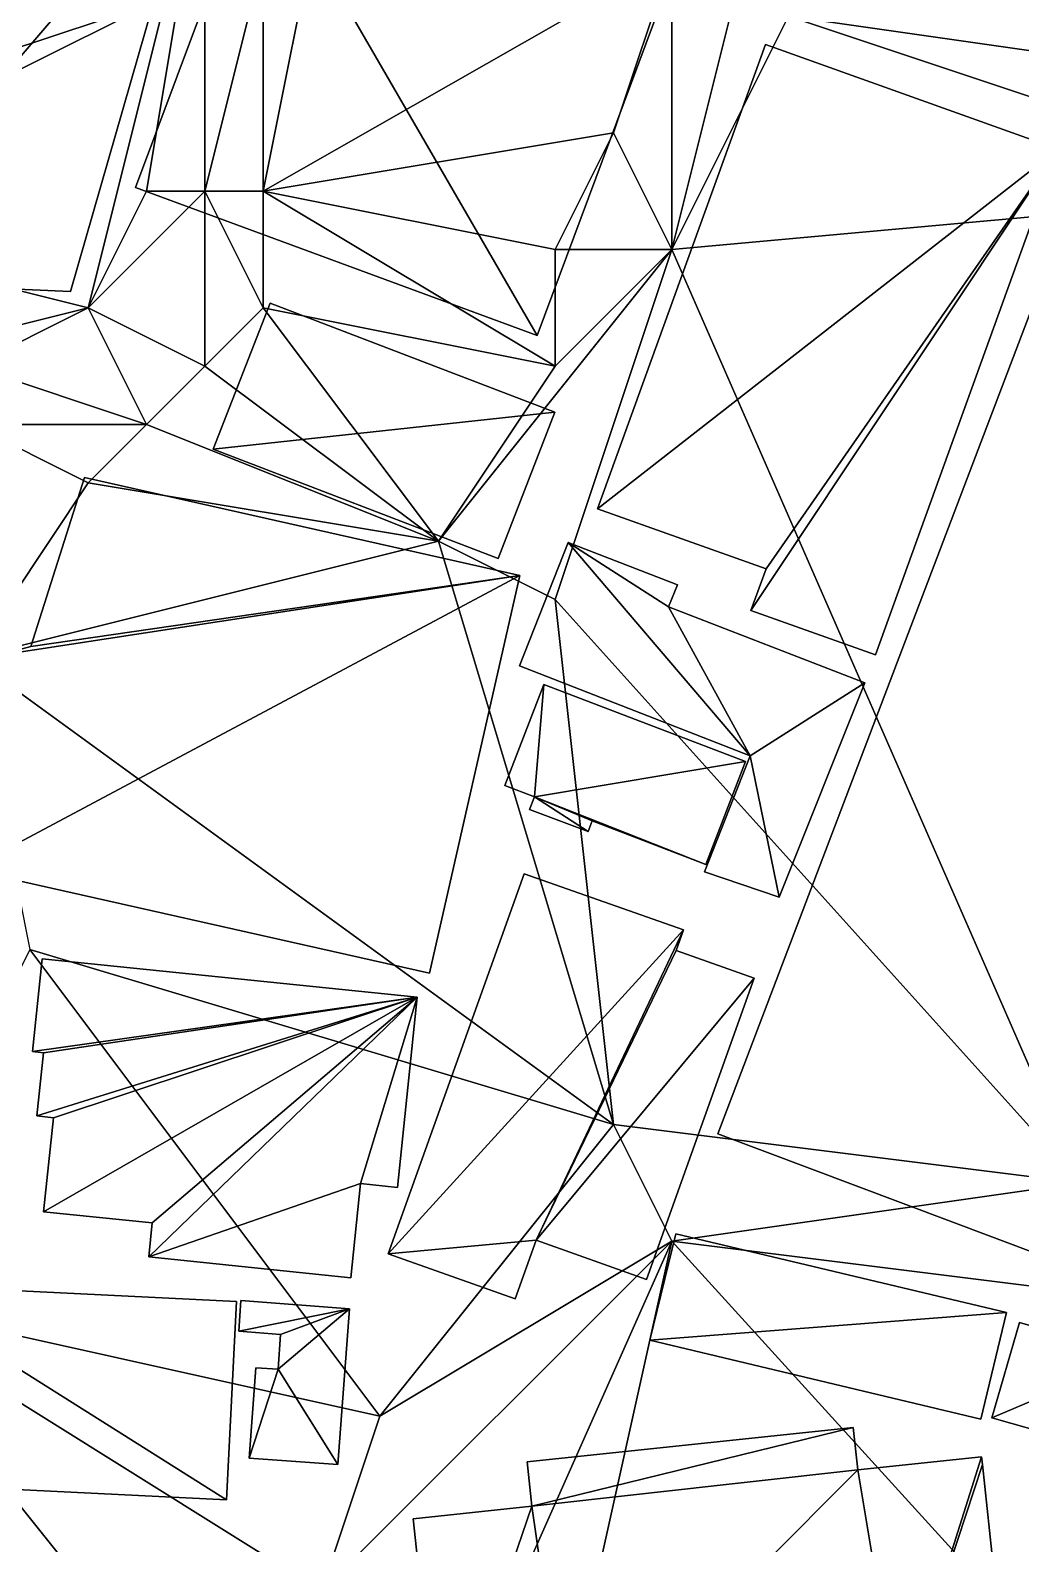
# Model space of a CAD drawing. Header units: metres. Extents: x -1103 to 901, y -902 to 905.
# Drawn here: x -1032 to -998, y -202.4 to -150.5 of the extents above; entities that cross this region are included whole.
import ezdxf

# ---------------------------------------------------------------- set-up
doc = ezdxf.new("R2010")
doc.units = ezdxf.units.M
for name, color, linetype in [('OSM_BUILDING_FOOTPRINTS', 7, 'CONTINUOUS'), ('OSM_BUILDING_ROOFS', 1, 'CONTINUOUS'), ('OSM_BUILDING_WALLS', 8, 'CONTINUOUS'), ('OSM_TERRAIN', 3, 'CONTINUOUS')]:
    doc.layers.add(name, color=color, linetype=linetype)

msp = doc.modelspace()

# ---------------------------------------------------------------- linework, layer by layer
at = {"layer": 'OSM_BUILDING_FOOTPRINTS'}
for points in [[(-1024.147, -140.138, 16.401), (-1050.211, -129.887, 16.401), (-1056.092, -133.238, 16.401), (-1055.583, -158.762, 16.401), (-1046.231, -158.762, 16.401), (-1030.602, -159.447, 16.401), (-1027.761, -149.55, 16.401), (-1024.147, -140.138, 16.401)], [(-1028.38, -155.875, 18.26), (-1024.135, -144.507, 18.26), (-1010.373, -149.582, 18.26), (-1014.618, -160.951, 18.26), (-1028.38, -155.875, 18.26)], [(-1006.792, -150.976, 20.696), (-996.755, -154.559, 20.696), (-1003.022, -171.899, 20.696), (-1007.289, -170.384, 20.696), (-1006.77, -168.947, 20.696), (-1012.551, -166.89, 20.696), (-1006.792, -150.976, 20.696)], [(-984.806, -159.568, 20.4), (-997.329, -192.491, 20.4), (-1008.427, -188.322, 20.4), (-995.904, -155.399, 20.4), (-984.806, -159.568, 20.4)], [(-1023.77, -159.845, 20.42), (-1014.01, -163.583, 20.42), (-1015.955, -168.593, 20.42), (-1025.716, -164.844, 20.42), (-1023.77, -159.845, 20.42)], [(-1030.126, -165.817, 20.426), (-1015.204, -169.179, 20.426), (-1018.309, -182.815, 20.426), (-1034.116, -179.265, 20.426), (-1033.122, -171.922, 20.426), (-1031.972, -171.612, 20.426), (-1030.126, -165.817, 20.426)], [(-1015.215, -172.276, 20.858), (-1013.546, -168.051, 20.858), (-1009.809, -169.5, 20.858), (-1010.108, -170.252, 20.858), (-1003.387, -172.862, 20.858), (-1006.316, -180.205, 20.858), (-1008.881, -179.342, 20.858), (-1007.311, -175.361, 20.858), (-1015.215, -172.276, 20.858)], [(-1015.723, -176.379, 20.667), (-1014.385, -172.917, 20.667), (-1007.477, -175.56, 20.667), (-1008.836, -179.088, 20.667), (-1012.727, -177.595, 20.667), (-1012.871, -177.96, 20.667), (-1014.872, -177.197, 20.667), (-1014.706, -176.766, 20.667), (-1015.723, -176.379, 20.667)], [(-1015.06, -179.409, 20.265), (-1009.599, -181.333, 20.265), (-1009.853, -182.041, 20.265), (-1007.178, -182.981, 20.265), (-1010.87, -193.31, 20.265), (-1014.65, -191.972, 20.265), (-1015.369, -193.973, 20.265), (-1019.724, -192.436, 20.265), (-1015.06, -179.409, 20.265)], [(-1031.574, -182.317, 20.814), (-1018.729, -183.633, 20.814), (-1019.404, -190.158, 20.814), (-1020.664, -190.025, 20.814), (-1020.995, -193.255, 20.814), (-1027.926, -192.536, 20.814), (-1027.804, -191.375, 20.814), (-1031.529, -190.999, 20.814), (-1031.187, -187.77, 20.814), (-1031.762, -187.703, 20.814), (-1031.53, -185.547, 20.814), (-1031.905, -185.502, 20.814), (-1031.574, -182.317, 20.814)], [(-1009.864, -191.75, 20.149), (-998.523, -194.449, 20.149), (-999.407, -198.109, 20.149), (-1010.748, -195.4, 20.149), (-1009.864, -191.75, 20.149)], [(-1037.332, -200.277, 20.86), (-1036.99, -193.476, 20.86), (-1024.919, -194.073, 20.86), (-1025.262, -200.874, 20.86), (-1037.332, -200.277, 20.86)], [(-1024.764, -194.04, 20.881), (-1021.05, -194.316, 20.881), (-1021.448, -199.658, 20.881), (-1024.488, -199.437, 20.881), (-1024.256, -196.34, 20.881), (-1023.493, -196.395, 20.881), (-1023.405, -195.201, 20.881), (-1024.842, -195.09, 20.881), (-1024.764, -194.04, 20.881)], [(-998.081, -194.791, 20.022), (-994.046, -195.941, 20.022), (-994.997, -199.204, 20.022), (-999.031, -198.054, 20.022), (-998.081, -194.791, 20.022)], [(-1014.96, -199.569, 20.072), (-1003.785, -198.386, 20.072), (-1003.619, -199.845, 20.072), (-999.385, -199.392, 20.072), (-999.352, -199.657, 20.072), (-998.468, -207.952, 20.072), (-1002.204, -208.339, 20.072), (-1001.286, -216.921, 20.072), (-1006.824, -217.507, 20.072), (-1005.486, -229.948, 20.072), (-999.926, -229.362, 20.072), (-998.92, -238.773, 20.072), (-1010.305, -239.979, 20.072), (-1013.545, -209.799, 20.072), (-1017.922, -210.263, 20.072), (-1018.862, -201.516, 20.072), (-1014.794, -201.084, 20.072), (-1014.96, -199.569, 20.072)]]:
    msp.add_polyline3d(points, close=True, dxfattribs=at)
at = {"layer": 'OSM_BUILDING_ROOFS'}
for points in [[(-1027.761, -149.55, 53.601), (-1056.092, -133.238, 53.601), (-1055.583, -158.762, 53.601)], [(-1024.135, -144.507, 29.86), (-1028.38, -155.875, 29.86), (-1014.618, -160.951, 29.86)], [(-1024.135, -144.507, 29.86), (-1014.618, -160.951, 29.86), (-1010.373, -149.582, 29.86)], [(-1027.761, -149.55, 53.601), (-1055.583, -158.762, 53.601), (-1046.231, -158.762, 53.601)], [(-1027.761, -149.55, 53.601), (-1046.231, -158.762, 53.601), (-1030.602, -159.447, 53.601)], [(-996.755, -154.559, 32.296), (-1006.792, -150.976, 32.296), (-1012.551, -166.89, 32.296)], [(-996.755, -154.559, 32.296), (-1012.551, -166.89, 32.296), (-1006.77, -168.947, 32.296)], [(-996.755, -154.559, 32.296), (-1006.77, -168.947, 32.296), (-1007.289, -170.384, 32.296)], [(-996.755, -154.559, 32.296), (-1007.289, -170.384, 32.296), (-1003.022, -171.899, 32.296)], [(-997.329, -192.491, 25.6), (-995.904, -155.399, 25.6), (-1008.427, -188.322, 25.6)], [(-1014.01, -163.583, 32.02), (-1023.77, -159.845, 32.02), (-1025.716, -164.844, 32.02)], [(-1014.01, -163.583, 32.02), (-1025.716, -164.844, 32.02), (-1015.955, -168.593, 32.02)], [(-1015.204, -169.179, 35.226), (-1030.126, -165.817, 35.226), (-1031.972, -171.612, 35.226)], [(-1013.546, -168.051, 35.658), (-1015.215, -172.276, 35.658), (-1007.311, -175.361, 35.658)], [(-1010.108, -170.252, 35.658), (-1009.809, -169.5, 35.658), (-1013.546, -168.051, 35.658)], [(-1010.108, -170.252, 35.658), (-1013.546, -168.051, 35.658), (-1007.311, -175.361, 35.658)], [(-1015.204, -169.179, 35.226), (-1033.122, -171.922, 35.226), (-1034.116, -179.265, 35.226)], [(-1015.204, -169.179, 35.226), (-1034.116, -179.265, 35.226), (-1018.309, -182.815, 35.226)], [(-1015.204, -169.179, 35.226), (-1031.972, -171.612, 35.226), (-1033.122, -171.922, 35.226)], [(-1007.311, -175.361, 35.658), (-1003.387, -172.862, 35.658), (-1010.108, -170.252, 35.658)], [(-1014.385, -172.917, 35.467), (-1015.723, -176.379, 35.467), (-1014.706, -176.766, 35.467)], [(-1014.706, -176.766, 35.467), (-1007.477, -175.56, 35.467), (-1014.385, -172.917, 35.467)], [(-1007.311, -175.361, 35.658), (-1006.316, -180.205, 35.658), (-1003.387, -172.862, 35.658)], [(-1007.311, -175.361, 35.658), (-1008.881, -179.342, 35.658), (-1006.316, -180.205, 35.658)], [(-1014.706, -176.766, 35.467), (-1008.836, -179.088, 35.467), (-1007.477, -175.56, 35.467)], [(-1014.706, -176.766, 35.467), (-1014.872, -177.197, 35.467), (-1012.871, -177.96, 35.467)], [(-1014.706, -176.766, 35.467), (-1012.871, -177.96, 35.467), (-1012.727, -177.595, 35.467)], [(-1014.706, -176.766, 35.467), (-1012.727, -177.595, 35.467), (-1008.836, -179.088, 35.467)], [(-1009.599, -181.333, 25.465), (-1015.06, -179.409, 25.465), (-1019.724, -192.436, 25.465)], [(-1014.65, -191.972, 25.465), (-1009.599, -181.333, 25.465), (-1019.724, -192.436, 25.465)], [(-1014.65, -191.972, 25.465), (-1009.853, -182.041, 25.465), (-1009.599, -181.333, 25.465)], [(-1014.65, -191.972, 25.465), (-1007.178, -182.981, 25.465), (-1009.853, -182.041, 25.465)], [(-1018.729, -183.633, 29.214), (-1031.574, -182.317, 29.214), (-1031.905, -185.502, 29.214)], [(-1014.65, -191.972, 25.465), (-1010.87, -193.31, 25.465), (-1007.178, -182.981, 25.465)], [(-1018.729, -183.633, 29.214), (-1031.905, -185.502, 29.214), (-1031.53, -185.547, 29.214)], [(-1018.729, -183.633, 29.214), (-1031.53, -185.547, 29.214), (-1031.762, -187.703, 29.214)], [(-1018.729, -183.633, 29.214), (-1031.762, -187.703, 29.214), (-1031.187, -187.77, 29.214)], [(-1018.729, -183.633, 29.214), (-1031.187, -187.77, 29.214), (-1031.529, -190.999, 29.214)], [(-1018.729, -183.633, 29.214), (-1031.529, -190.999, 29.214), (-1027.804, -191.375, 29.214)], [(-1018.729, -183.633, 29.214), (-1027.804, -191.375, 29.214), (-1027.926, -192.536, 29.214)], [(-1020.664, -190.025, 29.214), (-1018.729, -183.633, 29.214), (-1027.926, -192.536, 29.214)], [(-1020.664, -190.025, 29.214), (-1019.404, -190.158, 29.214), (-1018.729, -183.633, 29.214)], [(-1027.926, -192.536, 29.214), (-1020.995, -193.255, 29.214), (-1020.664, -190.025, 29.214)], [(-1019.724, -192.436, 25.465), (-1015.369, -193.973, 25.465), (-1014.65, -191.972, 25.465)], [(-998.523, -194.449, 25.349), (-1009.864, -191.75, 25.349), (-1010.748, -195.4, 25.349)], [(-1036.99, -193.476, 32.46), (-1037.332, -200.277, 32.46), (-1025.262, -200.874, 32.46)], [(-1036.99, -193.476, 32.46), (-1025.262, -200.874, 32.46), (-1024.919, -194.073, 32.46)], [(-1021.05, -194.316, 26.081), (-1024.764, -194.04, 26.081), (-1024.842, -195.09, 26.081)], [(-1021.05, -194.316, 26.081), (-1024.842, -195.09, 26.081), (-1023.405, -195.201, 26.081)], [(-1021.05, -194.316, 26.081), (-1023.405, -195.201, 26.081), (-1023.493, -196.395, 26.081)], [(-1023.493, -196.395, 26.081), (-1021.448, -199.658, 26.081), (-1021.05, -194.316, 26.081)], [(-998.523, -194.449, 25.349), (-1010.748, -195.4, 25.349), (-999.407, -198.109, 25.349)], [(-994.046, -195.941, 25.222), (-998.081, -194.791, 25.222), (-999.031, -198.054, 25.222)], [(-994.046, -195.941, 25.222), (-999.031, -198.054, 25.222), (-994.997, -199.204, 25.222)], [(-1023.493, -196.395, 26.081), (-1024.256, -196.34, 26.081), (-1024.488, -199.437, 26.081)], [(-1023.493, -196.395, 26.081), (-1024.488, -199.437, 26.081), (-1021.448, -199.658, 26.081)], [(-1003.785, -198.386, 31.672), (-1014.96, -199.569, 31.672), (-1014.794, -201.084, 31.672)], [(-1003.619, -199.845, 31.672), (-1003.785, -198.386, 31.672), (-1014.794, -201.084, 31.672)], [(-1002.204, -208.339, 31.672), (-999.385, -199.392, 31.672), (-1003.619, -199.845, 31.672)], [(-1002.204, -208.339, 31.672), (-999.352, -199.657, 31.672), (-999.385, -199.392, 31.672)], [(-1002.204, -208.339, 31.672), (-998.468, -207.952, 31.672), (-999.352, -199.657, 31.672)], [(-1003.619, -199.845, 31.672), (-1014.794, -201.084, 31.672), (-1013.545, -209.799, 31.672)], [(-1013.545, -209.799, 31.672), (-1002.204, -208.339, 31.672), (-1003.619, -199.845, 31.672)], [(-1014.794, -201.084, 31.672), (-1018.862, -201.516, 31.672), (-1017.922, -210.263, 31.672)], [(-1014.794, -201.084, 31.672), (-1017.922, -210.263, 31.672), (-1013.545, -209.799, 31.672)]]:
    msp.add_3dface(points, dxfattribs=at)
at = {"layer": 'OSM_BUILDING_WALLS'}
for points in [[(-1024.135, -144.507, 18.26), (-1028.38, -155.875, 18.26), (-1028.38, -155.875, 29.86)], [(-1024.135, -144.507, 18.26), (-1028.38, -155.875, 29.86), (-1024.135, -144.507, 29.86)], [(-1030.602, -159.447, 16.401), (-1027.761, -149.55, 16.401), (-1027.761, -149.55, 53.601)], [(-1030.602, -159.447, 16.401), (-1027.761, -149.55, 53.601), (-1030.602, -159.447, 53.601)], [(-1014.618, -160.951, 18.26), (-1010.373, -149.582, 18.26), (-1010.373, -149.582, 29.86)], [(-1014.618, -160.951, 18.26), (-1010.373, -149.582, 29.86), (-1014.618, -160.951, 29.86)], [(-1006.792, -150.976, 20.696), (-1012.551, -166.89, 20.696), (-1012.551, -166.89, 32.296)], [(-1006.792, -150.976, 20.696), (-1012.551, -166.89, 32.296), (-1006.792, -150.976, 32.296)], [(-996.755, -154.559, 20.696), (-1006.792, -150.976, 20.696), (-1006.792, -150.976, 32.296)], [(-996.755, -154.559, 20.696), (-1006.792, -150.976, 32.296), (-996.755, -154.559, 32.296)], [(-1003.022, -171.899, 20.696), (-996.755, -154.559, 20.696), (-996.755, -154.559, 32.296)], [(-1003.022, -171.899, 20.696), (-996.755, -154.559, 32.296), (-1003.022, -171.899, 32.296)], [(-995.904, -155.399, 20.4), (-1008.427, -188.322, 20.4), (-1008.427, -188.322, 25.6)], [(-995.904, -155.399, 20.4), (-1008.427, -188.322, 25.6), (-995.904, -155.399, 25.6)], [(-1028.38, -155.875, 18.26), (-1014.618, -160.951, 18.26), (-1014.618, -160.951, 29.86)], [(-1028.38, -155.875, 18.26), (-1014.618, -160.951, 29.86), (-1028.38, -155.875, 29.86)], [(-1046.231, -158.762, 16.401), (-1030.602, -159.447, 16.401), (-1030.602, -159.447, 53.601)], [(-1046.231, -158.762, 16.401), (-1030.602, -159.447, 53.601), (-1046.231, -158.762, 53.601)], [(-1023.77, -159.845, 20.42), (-1025.716, -164.844, 20.42), (-1025.716, -164.844, 32.02)], [(-1023.77, -159.845, 20.42), (-1025.716, -164.844, 32.02), (-1023.77, -159.845, 32.02)], [(-1014.01, -163.583, 20.42), (-1023.77, -159.845, 20.42), (-1023.77, -159.845, 32.02)], [(-1014.01, -163.583, 20.42), (-1023.77, -159.845, 32.02), (-1014.01, -163.583, 32.02)], [(-1015.955, -168.593, 20.42), (-1014.01, -163.583, 20.42), (-1014.01, -163.583, 32.02)], [(-1015.955, -168.593, 20.42), (-1014.01, -163.583, 32.02), (-1015.955, -168.593, 32.02)], [(-1025.716, -164.844, 20.42), (-1015.955, -168.593, 20.42), (-1015.955, -168.593, 32.02)], [(-1025.716, -164.844, 20.42), (-1015.955, -168.593, 32.02), (-1025.716, -164.844, 32.02)], [(-1030.126, -165.817, 20.426), (-1031.972, -171.612, 20.426), (-1031.972, -171.612, 35.226)], [(-1030.126, -165.817, 20.426), (-1031.972, -171.612, 35.226), (-1030.126, -165.817, 35.226)], [(-1015.204, -169.179, 20.426), (-1030.126, -165.817, 20.426), (-1030.126, -165.817, 35.226)], [(-1015.204, -169.179, 20.426), (-1030.126, -165.817, 35.226), (-1015.204, -169.179, 35.226)], [(-1012.551, -166.89, 20.696), (-1006.77, -168.947, 20.696), (-1006.77, -168.947, 32.296)], [(-1012.551, -166.89, 20.696), (-1006.77, -168.947, 32.296), (-1012.551, -166.89, 32.296)], [(-1013.546, -168.051, 20.858), (-1015.215, -172.276, 20.858), (-1015.215, -172.276, 35.658)], [(-1013.546, -168.051, 20.858), (-1015.215, -172.276, 35.658), (-1013.546, -168.051, 35.658)], [(-1009.809, -169.5, 20.858), (-1013.546, -168.051, 20.858), (-1013.546, -168.051, 35.658)], [(-1009.809, -169.5, 20.858), (-1013.546, -168.051, 35.658), (-1009.809, -169.5, 35.658)], [(-1006.77, -168.947, 20.696), (-1007.289, -170.384, 20.696), (-1007.289, -170.384, 32.296)], [(-1006.77, -168.947, 20.696), (-1007.289, -170.384, 32.296), (-1006.77, -168.947, 32.296)], [(-1018.309, -182.815, 20.426), (-1015.204, -169.179, 20.426), (-1015.204, -169.179, 35.226)], [(-1018.309, -182.815, 20.426), (-1015.204, -169.179, 35.226), (-1018.309, -182.815, 35.226)], [(-1010.108, -170.252, 20.858), (-1009.809, -169.5, 20.858), (-1009.809, -169.5, 35.658)], [(-1010.108, -170.252, 20.858), (-1009.809, -169.5, 35.658), (-1010.108, -170.252, 35.658)], [(-1003.387, -172.862, 20.858), (-1010.108, -170.252, 20.858), (-1010.108, -170.252, 35.658)], [(-1003.387, -172.862, 20.858), (-1010.108, -170.252, 35.658), (-1003.387, -172.862, 35.658)], [(-1007.289, -170.384, 20.696), (-1003.022, -171.899, 20.696), (-1003.022, -171.899, 32.296)], [(-1007.289, -170.384, 20.696), (-1003.022, -171.899, 32.296), (-1007.289, -170.384, 32.296)], [(-1031.972, -171.612, 20.426), (-1033.122, -171.922, 20.426), (-1033.122, -171.922, 35.226)], [(-1031.972, -171.612, 20.426), (-1033.122, -171.922, 35.226), (-1031.972, -171.612, 35.226)], [(-1015.215, -172.276, 20.858), (-1007.311, -175.361, 20.858), (-1007.311, -175.361, 35.658)], [(-1015.215, -172.276, 20.858), (-1007.311, -175.361, 35.658), (-1015.215, -172.276, 35.658)], [(-1014.385, -172.917, 20.667), (-1015.723, -176.379, 20.667), (-1015.723, -176.379, 35.467)], [(-1014.385, -172.917, 20.667), (-1015.723, -176.379, 35.467), (-1014.385, -172.917, 35.467)], [(-1007.477, -175.56, 20.667), (-1014.385, -172.917, 20.667), (-1014.385, -172.917, 35.467)], [(-1007.477, -175.56, 20.667), (-1014.385, -172.917, 35.467), (-1007.477, -175.56, 35.467)], [(-1006.316, -180.205, 20.858), (-1003.387, -172.862, 20.858), (-1003.387, -172.862, 35.658)], [(-1006.316, -180.205, 20.858), (-1003.387, -172.862, 35.658), (-1006.316, -180.205, 35.658)], [(-1007.311, -175.361, 20.858), (-1008.881, -179.342, 20.858), (-1008.881, -179.342, 35.658)], [(-1007.311, -175.361, 20.858), (-1008.881, -179.342, 35.658), (-1007.311, -175.361, 35.658)], [(-1008.836, -179.088, 20.667), (-1007.477, -175.56, 20.667), (-1007.477, -175.56, 35.467)], [(-1008.836, -179.088, 20.667), (-1007.477, -175.56, 35.467), (-1008.836, -179.088, 35.467)], [(-1015.723, -176.379, 20.667), (-1014.706, -176.766, 20.667), (-1014.706, -176.766, 35.467)], [(-1015.723, -176.379, 20.667), (-1014.706, -176.766, 35.467), (-1015.723, -176.379, 35.467)], [(-1014.706, -176.766, 20.667), (-1014.872, -177.197, 20.667), (-1014.872, -177.197, 35.467)], [(-1014.706, -176.766, 20.667), (-1014.872, -177.197, 35.467), (-1014.706, -176.766, 35.467)], [(-1014.872, -177.197, 20.667), (-1012.871, -177.96, 20.667), (-1012.871, -177.96, 35.467)], [(-1014.872, -177.197, 20.667), (-1012.871, -177.96, 35.467), (-1014.872, -177.197, 35.467)], [(-1012.871, -177.96, 20.667), (-1012.727, -177.595, 20.667), (-1012.727, -177.595, 35.467)], [(-1012.871, -177.96, 20.667), (-1012.727, -177.595, 35.467), (-1012.871, -177.96, 35.467)], [(-1012.727, -177.595, 20.667), (-1008.836, -179.088, 20.667), (-1008.836, -179.088, 35.467)], [(-1012.727, -177.595, 20.667), (-1008.836, -179.088, 35.467), (-1012.727, -177.595, 35.467)], [(-1034.116, -179.265, 20.426), (-1018.309, -182.815, 20.426), (-1018.309, -182.815, 35.226)], [(-1034.116, -179.265, 20.426), (-1018.309, -182.815, 35.226), (-1034.116, -179.265, 35.226)], [(-1015.06, -179.409, 20.265), (-1019.724, -192.436, 20.265), (-1019.724, -192.436, 25.465)], [(-1015.06, -179.409, 20.265), (-1019.724, -192.436, 25.465), (-1015.06, -179.409, 25.465)], [(-1009.599, -181.333, 20.265), (-1015.06, -179.409, 20.265), (-1015.06, -179.409, 25.465)], [(-1009.599, -181.333, 20.265), (-1015.06, -179.409, 25.465), (-1009.599, -181.333, 25.465)], [(-1008.881, -179.342, 20.858), (-1006.316, -180.205, 20.858), (-1006.316, -180.205, 35.658)], [(-1008.881, -179.342, 20.858), (-1006.316, -180.205, 35.658), (-1008.881, -179.342, 35.658)], [(-1009.853, -182.041, 20.265), (-1009.599, -181.333, 20.265), (-1009.599, -181.333, 25.465)], [(-1009.853, -182.041, 20.265), (-1009.599, -181.333, 25.465), (-1009.853, -182.041, 25.465)], [(-1007.178, -182.981, 20.265), (-1009.853, -182.041, 20.265), (-1009.853, -182.041, 25.465)], [(-1007.178, -182.981, 20.265), (-1009.853, -182.041, 25.465), (-1007.178, -182.981, 25.465)], [(-1031.574, -182.317, 20.814), (-1031.905, -185.502, 20.814), (-1031.905, -185.502, 29.214)], [(-1031.574, -182.317, 20.814), (-1031.905, -185.502, 29.214), (-1031.574, -182.317, 29.214)], [(-1018.729, -183.633, 20.814), (-1031.574, -182.317, 20.814), (-1031.574, -182.317, 29.214)], [(-1018.729, -183.633, 20.814), (-1031.574, -182.317, 29.214), (-1018.729, -183.633, 29.214)], [(-1010.87, -193.31, 20.265), (-1007.178, -182.981, 20.265), (-1007.178, -182.981, 25.465)], [(-1010.87, -193.31, 20.265), (-1007.178, -182.981, 25.465), (-1010.87, -193.31, 25.465)], [(-1019.404, -190.158, 20.814), (-1018.729, -183.633, 20.814), (-1018.729, -183.633, 29.214)], [(-1019.404, -190.158, 20.814), (-1018.729, -183.633, 29.214), (-1019.404, -190.158, 29.214)], [(-1031.905, -185.502, 20.814), (-1031.53, -185.547, 20.814), (-1031.53, -185.547, 29.214)], [(-1031.905, -185.502, 20.814), (-1031.53, -185.547, 29.214), (-1031.905, -185.502, 29.214)], [(-1031.53, -185.547, 20.814), (-1031.762, -187.703, 20.814), (-1031.762, -187.703, 29.214)], [(-1031.53, -185.547, 20.814), (-1031.762, -187.703, 29.214), (-1031.53, -185.547, 29.214)], [(-1031.762, -187.703, 20.814), (-1031.187, -187.77, 20.814), (-1031.187, -187.77, 29.214)], [(-1031.762, -187.703, 20.814), (-1031.187, -187.77, 29.214), (-1031.762, -187.703, 29.214)], [(-1031.187, -187.77, 20.814), (-1031.529, -190.999, 20.814), (-1031.529, -190.999, 29.214)], [(-1031.187, -187.77, 20.814), (-1031.529, -190.999, 29.214), (-1031.187, -187.77, 29.214)], [(-1008.427, -188.322, 20.4), (-997.329, -192.491, 20.4), (-997.329, -192.491, 25.6)], [(-1008.427, -188.322, 20.4), (-997.329, -192.491, 25.6), (-1008.427, -188.322, 25.6)], [(-1020.995, -193.255, 20.814), (-1020.664, -190.025, 20.814), (-1020.664, -190.025, 29.214)], [(-1020.995, -193.255, 20.814), (-1020.664, -190.025, 29.214), (-1020.995, -193.255, 29.214)], [(-1020.664, -190.025, 20.814), (-1019.404, -190.158, 20.814), (-1019.404, -190.158, 29.214)], [(-1020.664, -190.025, 20.814), (-1019.404, -190.158, 29.214), (-1020.664, -190.025, 29.214)], [(-1031.529, -190.999, 20.814), (-1027.804, -191.375, 20.814), (-1027.804, -191.375, 29.214)], [(-1031.529, -190.999, 20.814), (-1027.804, -191.375, 29.214), (-1031.529, -190.999, 29.214)], [(-1027.804, -191.375, 20.814), (-1027.926, -192.536, 20.814), (-1027.926, -192.536, 29.214)], [(-1027.804, -191.375, 20.814), (-1027.926, -192.536, 29.214), (-1027.804, -191.375, 29.214)], [(-1015.369, -193.973, 20.265), (-1014.65, -191.972, 20.265), (-1014.65, -191.972, 25.465)], [(-1015.369, -193.973, 20.265), (-1014.65, -191.972, 25.465), (-1015.369, -193.973, 25.465)], [(-1014.65, -191.972, 20.265), (-1010.87, -193.31, 20.265), (-1010.87, -193.31, 25.465)], [(-1014.65, -191.972, 20.265), (-1010.87, -193.31, 25.465), (-1014.65, -191.972, 25.465)], [(-1009.864, -191.75, 20.149), (-1010.748, -195.4, 20.149), (-1010.748, -195.4, 25.349)], [(-1009.864, -191.75, 20.149), (-1010.748, -195.4, 25.349), (-1009.864, -191.75, 25.349)], [(-998.523, -194.449, 20.149), (-1009.864, -191.75, 20.149), (-1009.864, -191.75, 25.349)], [(-998.523, -194.449, 20.149), (-1009.864, -191.75, 25.349), (-998.523, -194.449, 25.349)], [(-1019.724, -192.436, 20.265), (-1015.369, -193.973, 20.265), (-1015.369, -193.973, 25.465)], [(-1019.724, -192.436, 20.265), (-1015.369, -193.973, 25.465), (-1019.724, -192.436, 25.465)], [(-1027.926, -192.536, 20.814), (-1020.995, -193.255, 20.814), (-1020.995, -193.255, 29.214)], [(-1027.926, -192.536, 20.814), (-1020.995, -193.255, 29.214), (-1027.926, -192.536, 29.214)], [(-1024.919, -194.073, 20.86), (-1036.99, -193.476, 20.86), (-1036.99, -193.476, 32.46)], [(-1024.919, -194.073, 20.86), (-1036.99, -193.476, 32.46), (-1024.919, -194.073, 32.46)], [(-1024.764, -194.04, 20.881), (-1024.842, -195.09, 20.881), (-1024.842, -195.09, 26.081)], [(-1024.764, -194.04, 20.881), (-1024.842, -195.09, 26.081), (-1024.764, -194.04, 26.081)], [(-1021.05, -194.316, 20.881), (-1024.764, -194.04, 20.881), (-1024.764, -194.04, 26.081)], [(-1021.05, -194.316, 20.881), (-1024.764, -194.04, 26.081), (-1021.05, -194.316, 26.081)], [(-1025.262, -200.874, 20.86), (-1024.919, -194.073, 20.86), (-1024.919, -194.073, 32.46)], [(-1025.262, -200.874, 20.86), (-1024.919, -194.073, 32.46), (-1025.262, -200.874, 32.46)], [(-1021.448, -199.658, 20.881), (-1021.05, -194.316, 20.881), (-1021.05, -194.316, 26.081)], [(-1021.448, -199.658, 20.881), (-1021.05, -194.316, 26.081), (-1021.448, -199.658, 26.081)], [(-999.407, -198.109, 20.149), (-998.523, -194.449, 20.149), (-998.523, -194.449, 25.349)], [(-999.407, -198.109, 20.149), (-998.523, -194.449, 25.349), (-999.407, -198.109, 25.349)], [(-1024.842, -195.09, 20.881), (-1023.405, -195.201, 20.881), (-1023.405, -195.201, 26.081)], [(-1024.842, -195.09, 20.881), (-1023.405, -195.201, 26.081), (-1024.842, -195.09, 26.081)], [(-998.081, -194.791, 20.022), (-999.031, -198.054, 20.022), (-999.031, -198.054, 25.222)], [(-998.081, -194.791, 20.022), (-999.031, -198.054, 25.222), (-998.081, -194.791, 25.222)], [(-994.046, -195.941, 20.022), (-998.081, -194.791, 20.022), (-998.081, -194.791, 25.222)], [(-994.046, -195.941, 20.022), (-998.081, -194.791, 25.222), (-994.046, -195.941, 25.222)], [(-1023.405, -195.201, 20.881), (-1023.493, -196.395, 20.881), (-1023.493, -196.395, 26.081)], [(-1023.405, -195.201, 20.881), (-1023.493, -196.395, 26.081), (-1023.405, -195.201, 26.081)], [(-1010.748, -195.4, 20.149), (-999.407, -198.109, 20.149), (-999.407, -198.109, 25.349)], [(-1010.748, -195.4, 20.149), (-999.407, -198.109, 25.349), (-1010.748, -195.4, 25.349)], [(-1024.256, -196.34, 20.881), (-1024.488, -199.437, 20.881), (-1024.488, -199.437, 26.081)], [(-1024.256, -196.34, 20.881), (-1024.488, -199.437, 26.081), (-1024.256, -196.34, 26.081)], [(-1023.493, -196.395, 20.881), (-1024.256, -196.34, 20.881), (-1024.256, -196.34, 26.081)], [(-1023.493, -196.395, 20.881), (-1024.256, -196.34, 26.081), (-1023.493, -196.395, 26.081)], [(-999.031, -198.054, 20.022), (-994.997, -199.204, 20.022), (-994.997, -199.204, 25.222)], [(-999.031, -198.054, 20.022), (-994.997, -199.204, 25.222), (-999.031, -198.054, 25.222)], [(-1003.785, -198.386, 20.072), (-1014.96, -199.569, 20.072), (-1014.96, -199.569, 31.672)], [(-1003.785, -198.386, 20.072), (-1014.96, -199.569, 31.672), (-1003.785, -198.386, 31.672)], [(-1003.619, -199.845, 20.072), (-1003.785, -198.386, 20.072), (-1003.785, -198.386, 31.672)], [(-1003.619, -199.845, 20.072), (-1003.785, -198.386, 31.672), (-1003.619, -199.845, 31.672)], [(-1024.488, -199.437, 20.881), (-1021.448, -199.658, 20.881), (-1021.448, -199.658, 26.081)], [(-1024.488, -199.437, 20.881), (-1021.448, -199.658, 26.081), (-1024.488, -199.437, 26.081)], [(-1014.96, -199.569, 20.072), (-1014.794, -201.084, 20.072), (-1014.794, -201.084, 31.672)], [(-1014.96, -199.569, 20.072), (-1014.794, -201.084, 31.672), (-1014.96, -199.569, 31.672)], [(-999.385, -199.392, 20.072), (-1003.619, -199.845, 20.072), (-1003.619, -199.845, 31.672)], [(-999.385, -199.392, 20.072), (-1003.619, -199.845, 31.672), (-999.385, -199.392, 31.672)], [(-999.352, -199.657, 20.072), (-999.385, -199.392, 20.072), (-999.385, -199.392, 31.672)], [(-999.352, -199.657, 20.072), (-999.385, -199.392, 31.672), (-999.352, -199.657, 31.672)], [(-998.468, -207.952, 20.072), (-999.352, -199.657, 20.072), (-999.352, -199.657, 31.672)], [(-998.468, -207.952, 20.072), (-999.352, -199.657, 31.672), (-998.468, -207.952, 31.672)], [(-1037.332, -200.277, 20.86), (-1025.262, -200.874, 20.86), (-1025.262, -200.874, 32.46)], [(-1037.332, -200.277, 20.86), (-1025.262, -200.874, 32.46), (-1037.332, -200.277, 32.46)], [(-1014.794, -201.084, 20.072), (-1018.862, -201.516, 20.072), (-1018.862, -201.516, 31.672)], [(-1014.794, -201.084, 20.072), (-1018.862, -201.516, 31.672), (-1014.794, -201.084, 31.672)], [(-1018.862, -201.516, 20.072), (-1017.922, -210.263, 20.072), (-1017.922, -210.263, 31.672)], [(-1018.862, -201.516, 20.072), (-1017.922, -210.263, 31.672), (-1018.862, -201.516, 31.672)]]:
    msp.add_3dface(points, dxfattribs=at)
at = {"layer": 'OSM_TERRAIN'}
for points in [[(-1056, -158, 19.609), (-1026, -144, 19.635), (-1032, -136, 19.407)], [(-1056, -158, 19.609), (-1038, -158, 19.635), (-1026, -144, 19.635)], [(-1030, -160, 20.015), (-1026, -144, 19.635), (-1038, -158, 19.635)], [(-1030, -160, 20.015), (-1028, -156, 20.424), (-1026, -144, 19.635)], [(-1028, -156, 20.424), (-1026, -156, 21.402), (-1026, -144, 19.635)], [(-1026, -144, 19.635), (-1026, -156, 21.402), (-1024, -148, 21.139)], [(-1004, -148, 21.902), (-992, -152, 22.504), (-994, -144, 22.227)], [(-1024, -156, 21.702), (-1022, -146, 21.671), (-1024, -148, 21.139)], [(-1022, -146, 21.671), (-1024, -156, 21.702), (-1010, -148, 21.739)], [(-1026, -156, 21.402), (-1024, -156, 21.702), (-1024, -148, 21.139)], [(-1024, -156, 21.702), (-1012, -154, 21.713), (-1010, -148, 21.739)], [(-1012, -154, 21.713), (-1010, -158, 22.792), (-1010, -148, 21.739)], [(-1010, -158, 22.792), (-1008, -150, 22.502), (-1010, -148, 21.739)], [(-992, -152, 22.504), (-1004, -148, 21.902), (-1006, -150, 22.667)], [(-1010, -158, 22.792), (-988, -156, 22.884), (-1006, -150, 22.667)], [(-1010, -158, 22.792), (-1006, -150, 22.667), (-1008, -150, 22.502)], [(-1006, -150, 22.667), (-988, -156, 22.884), (-992, -152, 22.504)], [(-1014, -158, 21.671), (-1012, -154, 21.713), (-1024, -156, 21.702)], [(-1014, -158, 21.671), (-1010, -158, 22.792), (-1012, -154, 21.713)], [(-1026, -162, 22.341), (-1026, -156, 21.402), (-1030, -160, 20.015)], [(-1030, -160, 20.015), (-1026, -156, 21.402), (-1028, -156, 20.424)], [(-1026, -162, 22.341), (-1024, -160, 22.472), (-1026, -156, 21.402)], [(-1026, -156, 21.402), (-1024, -160, 22.472), (-1024, -156, 21.702)], [(-1014, -162, 22.432), (-1024, -156, 21.702), (-1024, -160, 22.472)], [(-1014, -162, 22.432), (-1014, -158, 21.671), (-1024, -156, 21.702)], [(-996, -190, 22.865), (-988, -156, 22.884), (-1010, -158, 22.792)], [(-1038, -162, 20.624), (-1030, -160, 20.015), (-1038, -158, 19.635)], [(-1018, -168, 22.543), (-1014, -170, 22.913), (-1010, -158, 22.792)], [(-1018, -168, 22.543), (-1010, -158, 22.792), (-1014, -162, 22.432)], [(-1014, -170, 22.913), (-996, -190, 22.865), (-1010, -158, 22.792)], [(-1014, -162, 22.432), (-1010, -158, 22.792), (-1014, -158, 21.671)], [(-1034, -162, 20.67), (-1030, -160, 20.015), (-1038, -162, 20.624)], [(-1034, -162, 20.67), (-1028, -164, 22.322), (-1030, -160, 20.015)], [(-1028, -164, 22.322), (-1026, -162, 22.341), (-1030, -160, 20.015)], [(-1026, -162, 22.341), (-1018, -168, 22.543), (-1024, -160, 22.472)], [(-1018, -168, 22.543), (-1014, -162, 22.432), (-1024, -160, 22.472)], [(-1034, -164, 21.158), (-1028, -164, 22.322), (-1034, -162, 20.67)], [(-1028, -164, 22.322), (-1018, -168, 22.543), (-1026, -162, 22.341)], [(-1034, -172, 22.37), (-1030, -166, 22.549), (-1034, -164, 21.158)], [(-1030, -166, 22.549), (-1028, -164, 22.322), (-1034, -164, 21.158)], [(-1030, -166, 22.549), (-1018, -168, 22.543), (-1028, -164, 22.322)], [(-1034, -172, 22.37), (-1018, -168, 22.543), (-1030, -166, 22.549)], [(-1012, -188, 22.759), (-1018, -168, 22.543), (-1034, -172, 22.37)], [(-1012, -188, 22.759), (-1014, -170, 22.913), (-1018, -168, 22.543)], [(-1012, -188, 22.759), (-996, -190, 22.865), (-1014, -170, 22.913)], [(-1032, -182, 22.81), (-1012, -188, 22.759), (-1034, -172, 22.37)], [(-1038, -194, 22.904), (-1020, -198, 22.888), (-1032, -182, 22.81)], [(-1020, -198, 22.888), (-1012, -188, 22.759), (-1032, -182, 22.81)], [(-1020, -198, 22.888), (-1010, -192, 22.177), (-1012, -188, 22.759)], [(-1010, -192, 22.177), (-996, -190, 22.865), (-1012, -188, 22.759)], [(-994, -194, 22.087), (-996, -190, 22.865), (-1010, -192, 22.177)], [(-1018, -210, 22.142), (-1010, -192, 22.177), (-1022, -204, 22.793)], [(-1022, -204, 22.793), (-1010, -192, 22.177), (-1020, -198, 22.888)], [(-1018, -210, 22.142), (-1014, -210, 22.149), (-1010, -192, 22.177)], [(-1014, -210, 22.149), (-990, -214, 21.757), (-1010, -192, 22.177)], [(-1010, -192, 22.177), (-990, -214, 21.757), (-994, -194, 22.087)], [(-1064, -216, 22.88), (-1022, -214, 22.946), (-1038, -194, 22.904)], [(-1022, -214, 22.946), (-1022, -204, 22.793), (-1038, -194, 22.904)], [(-1022, -204, 22.793), (-1020, -198, 22.888), (-1038, -194, 22.904)]]:
    msp.add_3dface(points, dxfattribs=at)

doc.saveas('drawing.dxf')
